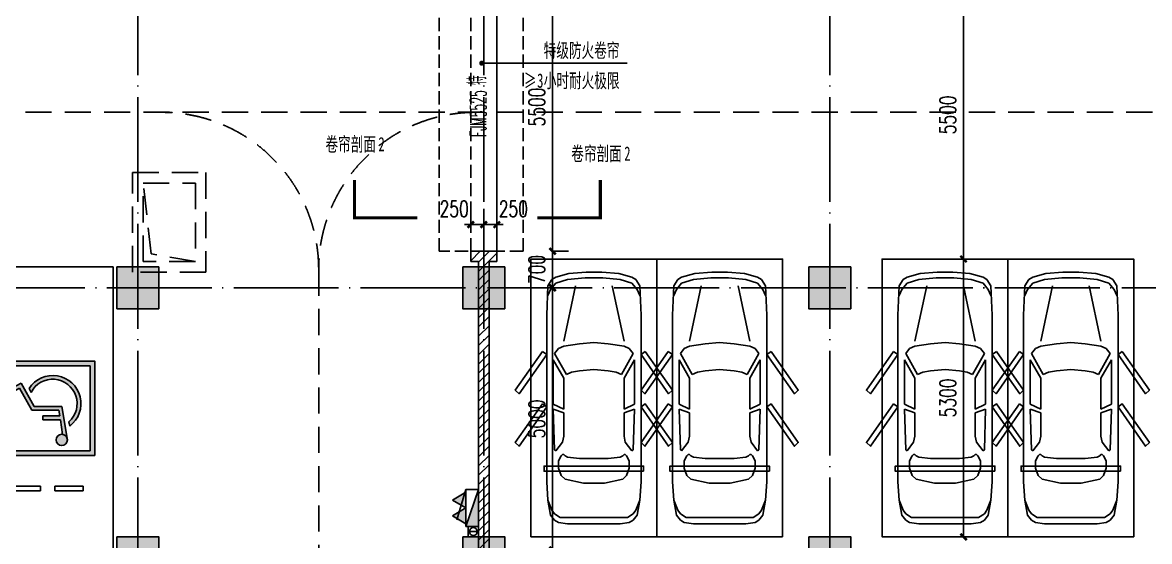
# Model space of a CAD drawing. Header units: millimetres. Extents: x 12325263 to 13848842, y -1463133 to 573208.
# Drawn here: x 12562597 to 12584097, y -1331425 to -1321524 of the extents above; entities that cross this region are included whole.
import ezdxf

# ---------------------------------------------------------------- set-up
doc = ezdxf.new("R2010")
doc.units = ezdxf.units.MM
doc.header["$LTSCALE"] = 1000
for name, pattern in [('__DASH', [0.35, 0.25, -0.1]), ('ACAD_ISO02W100', [15, 12, -3]), ('DASH', [0.35, 0.25, -0.1]), ('DASHED2', [0.375, 0.25, -0.125]), ('DOTE', [2.4200000000000004, 2, -0.2, 0.02, -0.2]), ('地下室负三层平面图$0$-3F平面$0$$AUDIT_BAD_LTYPE2', [0])]:
    doc.linetypes.add(name, pattern=pattern)
for name, color, linetype in [('#s-灭火器', 20, 'Continuous'), ('A-ANNO-DIMS', 83, 'Continuous'), ('A-ANNO-SYMB', 3, 'Continuous'), ('A-ANNO-TEXT', 7, 'Continuous'), ('A-AXIS', 16, 'DOTE'), ('A-COLS', 6, 'Continuous'), ('A-WALL-PATT', 8, 'Continuous'), ('A_WALL(防火墙)', 151, 'Continuous'), ('AXIS', 3, 'Continuous'), ('EQUIP_消火栓', 7, 'Continuous'), ('PUB_DIM', 83, 'Continuous'), ('PUB_HATCH', 8, 'Continuous'), ('PUB_TEXT', 7, 'Continuous'), ('VPIPE-消防中', 3, 'Continuous'), ('WINDOW_TEXT', 7, 'Continuous'), ('商业酒店共享车位', 53, 'Continuous'), ('投影线', 6, 'ACAD_ISO02W100'), ('水条件', 1, 'Continuous'), ('车道中心线', 6, 'Continuous'), ('防火卷帘', 141, 'Continuous')]:
    doc.layers.add(name, color=color, linetype=linetype)
doc.styles.add('_TCH_DIM_T3', font='SIMPLEX.shx', dxfattribs={"width": 0.7058823529411765, "bigfont": 'GBCBIG.shx'})
doc.styles.add('_TCH_WINDOW', font='SIMPLEX', dxfattribs={"width": 0.7, "height": 3.5, "bigfont": 'GBCBIG'})
doc.styles.add('宋体', font='', dxfattribs={"width": 0.65})
doc.styles.get('宋体').set_extended_font_data('SimSun')
doc.dimstyles.new('_TCH_ARCH&&120', dxfattribs={"dimtxt": 306, "dimasz": 120, "dimexe": 300, "dimexo": 360, "dimgap": 147, "dimtad": 1, "dimdec": 0, "dimzin": 0, "dimdsep": 46, "dimtxsty": '_TCH_DIM_T3', "dimblk": 'ARCHTICK', "dimcen": 0.09, "dimclrt": 7, "dimazin": 2, "dimtfac": 1, "dimtdec": 0, "dimtix": 1, "dimtmove": 2, "dimatfit": 3, "dimfxl": 1, "dimfxlon": 1, "dimtolj": 1, "dimtzin": 0, "dimarcsym": 0})
pattern_1 = [(45, (0, 89.755675), (-88.38838300365748, 88.3883830036575), [])]

# ---------------------------------------------------------------- blocks, each defined once
blk = doc.blocks.new('_FZH')
blk.add_lwpolyline([(-0.5, -0.5), (0.5, -0.5), (0.5, 0.5), (-0.5, 0.5)], close=True)
at = {"layer": 'PUB_HATCH'}
blk.add_solid([(-0.5, -0.5), (0.5, -0.5), (-0.5, 0.5), (0.5, 0.5)], dxfattribs=at)
blk = doc.blocks.new('asdgadfg')
at = {"layer": 'A-COLS', "xscale": 800, "yscale": 800, "zscale": 800, "rotation": 270}
for p in [(-39499.98514414765, 59300.00000022352), (-32899.98514414765, 59300.00000022352), (-26299.98514414765, 59300.00000022352), (-39499.98514414765, 54150.00000022352), (-32899.98514414765, 54150.00000022352), (-26299.98514414765, 54150.00000022352)]:
    blk.add_blockref('_FZH', p, dxfattribs=at)
blk = doc.blocks.new('asdfasdgdrg')
at = {"layer": '车道中心线', "linetype": 'DASHED2', "ltscale": 2}
for p, q in [((-42480.83951969631, -9120.475770786172), (16011.19567256048, -9120.475770786172)), ((-31635.84628492408, -12120.47577078594), (-31635.84628492035, -27570.47568336618))]:
    blk.add_line(p, q, dxfattribs=at)
for centre, start, end in [((-34635.84628492408, -12120.47577078594), 0, 90), ((-28635.84628492408, -12120.47577078594), 90, 180)]:
    blk.add_arc(centre, 3000, start, end, dxfattribs=at)
blk = doc.blocks.new('asdfsfsdf')
at = {"color": 253, "linetype": '地下室负三层平面图$0$-3F平面$0$$AUDIT_BAD_LTYPE2', "transparency": 33554559, "extrusion": (0.0004477907748714072, 3.529959095306893e-16, 0.999999899741706)}
for p, q in [((-724.9999280292541, -211.764705659356, 0.3246483119859617), (-824.9999170508236, -329.4117646231316, 0.3694273889297957)), ((-499.9999510645866, -141.1764707579277, 0.2238953878532797), (-724.9999280292541, -211.764705659356, 0.3246483119859617)), ((-168.7499837987125, -110.000000001397, 0.07556469346370548), (-499.9999510645866, -141.1764707579277, 0.2238953878532797)), ((168.7499823644757, -109.9999999995343, -0.07556469305539444), (-168.7499837987125, -110.000000001397, 0.07556469346370548)), ((168.7499823644757, -109.9999999995343, -0.07556469305539444), (499.999950107187, -141.1764707579277, -0.2238953876585836)), ((499.999950107187, -141.1764707579277, -0.2238953876585836), (724.9999261181802, -211.7647058977745, -0.3246483115967724)), ((724.9999261181802, -211.7647058977745, -0.3246483115967724), (824.9999175239354, -329.4117646231316, -0.3694273894917245)), ((-824.9999170508236, -329.4117646231316, 0.3694273889297957), (-874.99991251342, -447.0588235869072, 0.3918169277702976)), ((-349.9999665804207, -258.8235292448662, 0.1567267717199455), (-574.9999421145767, -1317.647058726754, 0.2574796953287081)), ((349.9999641925097, -258.8235292430036, -0.1567267711171998), (574.9999411571771, -1317.647058724891, -0.2574796952492556)), ((824.9999175239354, -329.4117646231316, -0.3694273894917245), (874.9999125096947, -447.0588235869072, -0.3918169281189517)), ((-674.9999320898205, -1458.823529244866, 0.3022587728158986), (-749.9999260008335, -1552.941176654305, 0.3358430815717435)), ((-574.9999425914139, -1411.764705897775, 0.2574796953093296), (-674.9999320898205, -1458.823529244866, 0.3022587728158986)), ((-274.9999726694077, -1364.705882550683, 0.1231424633135522), (-574.9999425914139, -1411.764705897775, 0.2574796953093296)), ((2.365559339523315e-07, -1341.176470519509), (-274.9999726694077, -1364.705882550683, 0.1231424633135522)), ((2.365559339523315e-07, -1341.176470519509), (274.9999717120081, -1364.705882312264, -0.1231424628849248)), ((274.9999717120081, -1364.705882312264, -0.1231424628849248), (574.9999416340142, -1411.764705897775, -0.2574796953464441)), ((574.9999416340142, -1411.764705897775, -0.2574796953464441), (674.9999316073954, -1458.823529481422, -0.3022587727170486)), ((674.9999316073954, -1458.823529481422, -0.3022587727170486), (749.9999240897596, -1552.941176414024, -0.3358430809488905)), ((-774.9999220632017, -2517.647058726754, 0.3470378507689607), (-774.9999220632017, -1670.588235379662, 0.3470378503031141)), ((-774.9999220632017, -1670.588235379662, 0.3470378503031141), (-574.9999421145767, -2023.529411557596, 0.257479695328853)), ((-749.9999260008335, -1552.941176654305, 0.3358430815717435), (-524.9999480806291, -1952.941176654305, 0.2350901571286059)), ((749.9999240897596, -1552.941176414024, -0.3358430809488905), (524.9999452158809, -1952.941176415887, -0.2350901560785282)), ((774.9999230131507, -1670.588235379662, -0.3470378509613082), (574.9999421108514, -2023.529411794152, -0.2574796950939764)), ((774.9999225363135, -2517.64705896331, -0.3470378506309664), (774.9999230131507, -1670.588235379662, -0.3470378509613082)), ((-524.9999480806291, -1952.941176654305, 0.2350901571286059), (-424.9999581072479, -1905.882352830376, 0.1903110794088359)), ((-424.9999581072479, -1905.882352830376, 0.1903110794088359), (-274.9999731462449, -1882.35294127604, 0.1231424632944275)), ((-274.9999731462449, -1882.35294127604, 0.1231424632944275), (2.365559339523315e-07, -1858.823529244866)), ((274.9999717120081, -1882.352941035759, -0.1231424628847421), (2.365559339523315e-07, -1858.823529244866)), ((424.999956196174, -1905.882352830376, -0.1903110785527894), (274.9999717120081, -1882.352941035759, -0.1231424628847421)), ((524.9999452158809, -1952.941176415887, -0.2350901560785282), (424.999956196174, -1905.882352830376, -0.1903110785527894)), ((-574.9999421145767, -2023.529411557596, 0.257479695328853), (-574.9999421145767, -2611.764705659356, 0.2574796952125222)), ((574.9999421108514, -2023.529411794152, -0.2574796950939764), (574.9999411571771, -2611.764705897775, -0.2574796951324972)), ((-574.9999421145767, -2611.764705659356, 0.2574796952125222), (-774.9999220632017, -2517.647058726754, 0.3470378507689607)), ((574.9999411571771, -2611.764705897775, -0.2574796951324972), (774.9999225363135, -2517.64705896331, -0.3470378506309664)), ((-774.9999215863645, -2611.764705899637, 0.3470378500898093), (-574.9999416377395, -2682.35294127604, 0.2574796952319682)), ((-749.9999255239964, -3388.235294345301, 0.3358430813588681), (-774.9999215863645, -2611.764705899637, 0.3470378500898093)), ((-574.9999416377395, -2682.35294127604, 0.2574796952319682), (-574.9999421145767, -3129.41176486155, 0.257479695562074)), ((774.9999225363135, -2611.764705659356, -0.3470378507473485), (574.9999416340142, -2682.35294127604, -0.2574796952294666)), ((574.9999416340142, -2682.35294127604, -0.2574796952294666), (574.9999416340142, -3129.411764621269, -0.2574796948800628)), ((749.9999245665967, -3388.235294343438, -0.3358430809290396), (774.9999225363135, -2611.764705659356, -0.3470378507473485)), ((-574.9999421145767, -3129.41176486155, 0.257479695562074), (-599.9999405629933, -3247.058823586907, 0.2686744650115782)), ((574.9999416340142, -3129.411764621269, -0.2574796948800628), (599.9999391268939, -3247.058823586907, -0.2686744647175814)), ((-724.9999270755798, -3411.764705897775, 0.324648311792771), (-749.9999255239964, -3388.235294345301, 0.3358430813588681)), ((-599.9999405629933, -3247.058823586907, 0.2686744650115782), (-724.9999270755798, -3411.764705897775, 0.324648311792771)), ((599.9999391268939, -3247.058823586907, -0.2686744647175814), (724.9999275486916, -3411.764705897775, -0.3246483115377303)), ((724.9999275486916, -3411.764705897775, -0.3246483115377303), (749.9999245665967, -3388.235294343438, -0.3358430809290396)), ((-624.9999380558729, -3505.882353068795, 0.2798692348493339), (-674.9999320898205, -3599.999999762978, 0.3022587729329561)), ((-674.9999320898205, -3599.999999762978, 0.3022587729329561), (-674.9999320898205, -3741.17647075979, 0.3022587729329017)), ((-599.9999405629933, -3482.352941274177, 0.2686744655939557), (-624.9999380558729, -3505.882353068795, 0.2798692348493339)), ((-574.9999421145767, -3482.35294127604, 0.2574796953293679), (-599.9999405629933, -3482.352941274177, 0.2686744655939557)), ((-549.9999470058829, -3505.882352830376, 0.2462849269087827), (-574.9999421145767, -3482.35294127604, 0.2574796953293679)), ((-499.9999496340752, -3529.41176486155, 0.2238953872139153), (-549.9999470058829, -3505.882352830376, 0.2462849269087827)), ((-274.9999731462449, -3552.941176415887, 0.1231424632950173), (-499.9999496340752, -3529.41176486155, 0.2238953872139153)), ((7.133930921554565e-07, -3552.941176654305), (-274.9999731462449, -3552.941176415887, 0.1231424632950173)), ((7.133930921554565e-07, -3552.941176654305), (274.9999726656824, -3552.941176415887, -0.1231424630783778)), ((274.9999726656824, -3552.941176415887, -0.1231424630783778), (499.999950107187, -3529.41176486155, -0.2238953881230394)), ((499.999950107187, -3529.41176486155, -0.2238953881230394), (549.9999441411346, -3505.882352830376, -0.2462849258573907)), ((549.9999441411346, -3505.882352830376, -0.2462849258573907), (574.9999416340142, -3482.35294127604, -0.2574796952294021)), ((574.9999416340142, -3482.35294127604, -0.2574796952294021), (599.9999391268939, -3482.352941274177, -0.2686744647174983)), ((599.9999391268939, -3482.352941274177, -0.2686744647174983), (624.9999351911247, -3505.882352830376, -0.2798692334487053)), ((624.9999351911247, -3505.882352830376, -0.2798692334487053), (674.9999311305583, -3600.000000001397, -0.3022587726192891)), ((674.9999311305583, -3600.000000001397, -0.3022587726192891), (674.9999316073954, -3741.176470281091, -0.3022587730655932)), ((-674.9999320898205, -3741.17647075979, 0.3022587729329017), (-624.9999380558729, -3882.352941037621, 0.2798692345000124)), ((674.9999316073954, -3741.176470281091, -0.3022587730655932), (624.9999351911247, -3882.352941037621, -0.2798692334484588)), ((-624.9999380558729, -3882.352941037621, 0.2798692345000124), (-549.9999460522085, -3952.941176414024, 0.2462849269474509)), ((-549.9999460522085, -3952.941176414024, 0.2462849269474509), (-199.9999792352319, -4023.529411794152, 0.08955815500490981)), ((-199.9999792352319, -4023.529411794152, 0.08955815500490981), (2.365559339523315e-07, -4023.529411553871)), ((199.9999801851809, -4023.529411553871, -0.08955815519579101), (2.365559339523315e-07, -4023.529411553871)), ((549.9999450948089, -3952.941176654305, -0.2462849259351472), (199.9999801851809, -4023.529411553871, -0.08955815519579101)), ((624.9999351911247, -3882.352941037621, -0.2798692334484588), (549.9999450948089, -3952.941176654305, -0.2462849259351472)), ((-874.9999120365828, -4352.941176656168, 0.3918169277909837), (-799.9999205116183, -4541.176470521372, 0.3582326202192607)), ((874.9999125096947, -4352.941176414024, -0.3918169282337609), (799.9999190755188, -4541.176470757928, -0.3582326193421601)), ((-799.9999205116183, -4541.176470521372, 0.3582326202192607), (-749.9999260008335, -4611.764706136193, 0.3358430813398884)), ((-749.9999260008335, -4611.764706136193, 0.3358430813398884), (-641.2499364260584, -4680.000000241678, 0.2871458345919543)), ((641.249935945496, -4680.000000001397, -0.2871458343748414), (-641.2499364260584, -4680.000000241678, 0.2871458345919543)), ((749.9999240897596, -4611.764706136193, -0.3358430808314997), (641.249935945496, -4680.000000001397, -0.2871458343748414)), ((799.9999190755188, -4541.176470757928, -0.3582326193421601), (749.9999240897596, -4611.764706136193, -0.3358430808314997))]:
    blk.add_line(p, q, dxfattribs=at)
for points in [[(-474.9999997620226, -23.52941179275513), (-149.9999997613286, -7.049211745248385e-29), (149.9999997613286, 7.049211745248385e-29), (474.9999992851854, -23.52941203117371), (724.9999997609804, -94.11764716915788), (799.9999992858793, -141.1764707565308), (875.0000002394273, -258.8235292453319), (899.9999983314156, -823.5294117927554), (899.99999928509, -4000.000000238419), (875.0000002394273, -4352.941176414491), (824.9999992870789, -4635.294117448852), (750.0000002408798, -4729.411765098573), (674.9999992854691, -4776.470588445664), (500.0000002381968, -4800.000000000001), (-500.000000715034, -4800.000000000001), (-674.9999997604438, -4776.470588210971), (-750.0000007158543, -4729.411765098573), (-825.0000007175906, -4635.294117927552), (-874.9999997607275, -4352.941176654772), (-900.0000007137389, -4000.000000238419), (-900.0000007156016, -823.5294117927554), (-874.999999285753, -258.8235297203065), (-800.0000007145284, -141.1764707602561), (-724.9999997591177, -94.11764669418336)], [(-981.91520381036, -1513.230591773987), (-1500.00000071459, -2253.132360218093), (-1425.335413217106, -2320.844957351685), (-900.0000007156016, -1570.588235139847)]]:
    blk.add_lwpolyline(points, close=True, dxfattribs=at)
for points, elevation in [([(981.915204765897, -1513.230591773987), (1499.999998807242, -2253.132359979675), (1425.335412263431, -2320.844957351685), (899.9999988082526, -1570.588235378266)], 1.176665431756874e-10), ([(-900.0000007156016, -2570.588235378266), (-981.9152042871972, -2513.230591535569), (-1500.00000071459, -3253.132359743119), (-1425.335413217105, -3320.844957351685)], -1.149049744242348e-10), ([(981.915204765897, -2513.230591773987), (1499.99999785543, -3253.132359743119), (1425.335412265294, -3320.844957351685), (899.9999992850899, -2570.588235378266)], 1.171056029924955e-10)]:
    blk.add_lwpolyline(points, close=True, dxfattribs=dict(at, elevation=elevation))
blk = doc.blocks.new('A$C06465456')
for points in [[(0, 5300.000174847431), (2400, 5300.000174847431), (2400, 0.0001748474314808846), (0, 0.0001748474314808846)], [(250, 4050.000174847431), (250, 3950.000174847431), (2150, 3950.000174847431), (2150, 4050.000174847431)]]:
    blk.add_lwpolyline(points, close=True)
at = {"xscale": -1, "rotation": 180}
blk.add_blockref('asdfsfsdf', (1200.000000244007, 250.000174849527), dxfattribs=at)
blk = doc.blocks.new('A$C7FE34CB8')
at = {"extrusion": (-4.726215064181508e-20, 1.233115995601054e-09, 1)}
h = blk.add_hatch(color=256, dxfattribs=at)
h.paths.add_polyline_path([(1550.00375790894, 3599.999509651214), (3350.003757670522, 3599.999469596893), (3350.003717377782, 1799.999469596893), (1550.0037176162, 1799.999510128051)])
h.paths.add_polyline_path([(1640.003755882382, 3509.999507743865), (1640.003719642758, 1889.999507743865), (3260.003719463944, 1889.999471504241), (3260.003755703568, 3509.999471504241)], flags=16)
edge = h.paths.add_edge_path(flags=0)
edge.add_line((2826.240558221936, 3302.253380138427), (2820.417538300157, 3267.269604522735))
edge.add_ellipse((2718.240558221936, 3302.253382522613), major_axis=(102.5219011450554, 33.95967878589286), ratio=0.999999999977671, start_angle=161.6728995538629, end_angle=322.7725099513697, ccw=False)
edge.add_ellipse((2718.240558221936, 3302.253382522613), major_axis=(76.36753236051386, 76.36753236051385), ratio=0.9999999999929499, start_angle=-45.00000128086242, end_angle=134.9999987191376, ccw=False)
edge = h.paths.add_edge_path(flags=0)
edge.add_line((2870.784418538213, 3036.829828578979), (2856.338039889932, 2954.900354702026))
edge.add_ellipse((2546.715377405286, 2607.943988639861), major_axis=(393.1815271696696, 248.3006233748568), ratio=0.999999999994809, start_angle=175.154776496025, end_angle=375.9813011231978, ccw=False)
edge.add_line((2133.966333344579, 2393.740488369018), (2095.103578224778, 2317.468041259795))
edge.add_ellipse((2546.780154123902, 2608.315027076751), major_axis=(153.4497585367178, 514.8367410825235), ratio=0.9999999999896629, start_angle=139.3755608686459, end_angle=339.5036748822673)
h = blk.add_hatch(color=256, dxfattribs=at)
edge = h.paths.add_edge_path()
edge.add_line((2144.882081702352, 2735.999496299773), (2659.588564947248, 2735.999484855682))
edge.add_line((2659.588564947248, 2735.999484855682), (2678.631881251931, 2843.999484378844))
edge.add_line((2678.631881251931, 2843.999484378844), (2360.003740802407, 2843.999491531402))
edge.add_line((2360.003740862012, 2843.999491531402), (2360.003742471337, 2915.999491531402))
edge.add_line((2360.003742530942, 2915.999491531402), (2691.327425554395, 2915.999483902007))
edge.add_line((2691.327425554395, 2915.999484378844), (2733.805876508355, 3195.380931217223))
edge.add_ellipse((2718.240558221936, 3302.253382522613), major_axis=(76.3675323622801, -76.36753236228014), ratio=0.9999999999775171, start_angle=323.2865157200883, end_angle=386.0996091181659)
edge.add_line((2820.417538300157, 3267.269604045898), (2720.003736808896, 2663.99948342517))
edge.add_line((2720.003736749291, 2663.99948342517), (2189.003736808896, 2663.999495346099))
edge.add_line((2189.003736868501, 2663.999495346099), (1943.848857060075, 2218.855977851897))
edge.add_line((1943.848857060075, 2218.855977851897), (1776.270740881562, 2304.241297561675))
edge.add_line((1776.270740881562, 2304.241297561675), (1808.958058312535, 2368.393766719848))
edge.add_line((1808.958058312535, 2368.393766719848), (1912.383705511689, 2315.695764381438))
edge.add_line((1912.383705452085, 2315.695764381438), (2144.882081702352, 2735.999496299773))
for p, q in [((0.003851786255836487, 5399.999547321349), (0.003717675805091858, -0.0004531554877758026)), ((3700.003851786256, 5399.999465305358), (0.003851786255836487, 5399.999547321349)), ((1200.003851786256, 5399.999521095306), (1200.003717675805, -0.0004793815314769745)), ((3700.003851786256, 5399.999465305358), (3700.003717675805, -0.0005351714789867401)), ((110.9035993367434, 5309.999455768615), (336.4661816507578, 5309.999461013824)), ((110.9035993367434, 5309.999455768615), (110.9036055952311, 5028.046227771789)), ((782.2348904758692, 5309.999468643218), (110.9036153107882, 4595.835341770202)), ((336.4661816507578, 5309.999461013824), (110.9036055952311, 5028.046227771789)), ((1110.003599777818, 5287.499476272613), (110.9036249667406, 4163.624455768615)), ((782.2348904758692, 5309.999468643218), (1110.003599241376, 5309.999476272613)), ((1110.003599241376, 5309.999476272613), (1110.003599777818, 5287.499476272613)), ((1110.003609374166, 4855.288590271026), (110.9036345630884, 3731.413569767028)), ((1110.003609374166, 4855.288590271026), (1110.003619030118, 4423.077704269439)), ((110.9036153107882, 4595.835341770202), (110.9036249667406, 4163.624455768615)), ((1110.003619030118, 4423.077704269439), (110.9036442190409, 3299.202683765441)), ((1775.003784433007, 4274.999514896423), (2315.003784373403, 4274.999514896423)), ((1775.003784492612, 4184.999514896423), (1775.003784433007, 4274.999514896423)), ((1775.003784492612, 4184.999514896423), (2315.003784433007, 4184.999514896423)), ((2315.003784433007, 4184.999514896423), (2315.003784373403, 4274.999514896423)), ((2585.003784433007, 4184.999514896423), (2585.003784373403, 4274.999514896423)), ((2585.003784373403, 4274.999514896423), (3125.003784313798, 4274.999514896423)), ((2585.003784433007, 4184.999514896423), (3125.003784373403, 4184.999514896423)), ((3125.003784373403, 4184.999514896423), (3125.003784313798, 4274.999514896423)), ((1110.00362868607, 3990.866818267852), (110.9036538749933, 2866.991797763854)), ((1110.00362868607, 3990.866818267852), (1110.003638401628, 3558.655932266265)), ((110.9036345630884, 3731.413569767028), (110.9036442190409, 3299.202683765441)), ((1110.003638401628, 3558.655932266265), (110.9036635905504, 2434.780911762267)), ((2720.003736749291, 2663.99948342517), (2826.968435660005, 3306.626352149993)), ((1110.00364805758, 3126.445046264678), (110.9036732465029, 2002.57002576068)), ((1110.00364805758, 3126.445046264678), (1110.003657653928, 2694.234160263091)), ((2691.327425554395, 2915.999484378844), (2733.80587644875, 3195.380931217223)), ((2856.338039889932, 2954.900354702026), (2870.784418538213, 3036.829828578979)), ((110.9036538749933, 2866.991797763854), (110.9036635905504, 2434.780911762267)), ((2360.003742530942, 2915.999491531402), (2691.327425554395, 2915.999484378844)), ((2360.003742530942, 2915.999491531402), (2360.003740862012, 2843.999491531402)), ((2360.003740862012, 2843.999491531402), (2678.631881251931, 2843.999484378844)), ((2659.588564947248, 2735.999484855682), (2678.631881251931, 2843.999484378844)), ((1110.003657653928, 2694.234160263091), (110.9036829024553, 1570.359139759094)), ((2144.882081702352, 2735.999496299773), (1912.383705452085, 2315.695764381438)), ((2189.003736808896, 2663.999495346099), (1943.848857060075, 2218.855977851897)), ((2144.882081702352, 2735.999496299773), (2659.588564947248, 2735.999484855682)), ((2189.003736808896, 2663.999495346099), (2720.003736808896, 2663.99948342517)), ((1808.958058312535, 2368.393766719848), (1776.270740881562, 2304.241297561675)), ((1912.383705452085, 2315.695764381438), (1808.958058312535, 2368.393766719848)), ((2133.966333344579, 2393.740488369018), (2095.103578224778, 2317.468041259795)), ((1110.00366730988, 2262.023274261504), (110.9036925584078, 1138.148253757507)), ((1110.00366730988, 2262.023274261504), (1110.003677025437, 1829.812388259917)), ((1943.848857060075, 2218.855977851897), (1776.270740881562, 2304.241297561675)), ((110.9036732465029, 2002.57002576068), (110.9036828428507, 1570.359139759094)), ((1110.003677025437, 1829.812388259917), (110.9037022143602, 705.9373677559197)), ((1110.00368668139, 1397.601502258331), (110.9037119299173, 273.7264817543328)), ((1110.00368668139, 1397.601502258331), (1110.003696337342, 965.3906162567437)), ((110.9036925584078, 1138.148253757507), (110.9037022143602, 705.9373677559197)), ((1110.003696337342, 965.3906162567437), (309.6908041387796, 89.99946101382375)), ((1110.00370593369, 533.1797302551568), (655.459512963891, 89.99946864321828)), ((1110.00370593369, 533.1797302551568), (1110.003715887666, 89.99947674944997)), ((110.9037119299173, 273.7264817543328), (110.9037159830332, 89.99945624545217)), ((110.9037159830332, 89.99945624545217), (309.6908041387796, 89.99946101382375)), ((655.4595129042864, 89.99946864321828), (1110.003715887666, 89.99947674944997)), ((1110.003715649247, 100.9688442535698), (1101.228221729398, 89.99947627261281)), ((3700.003717675805, -0.0005351714789867401), (0.003717675805091858, -0.0004531554877758026))]:
    blk.add_line(p, q)
for points in [[(3350.003757670522, 3599.999469596893), (1550.00375790894, 3599.999509651214), (1550.0037176162, 1799.999510128051), (3350.003717377782, 1799.999469596893)], [(3260.003755703568, 3509.999471504241), (1640.003755882382, 3509.999507743865), (1640.003719642758, 1889.999507743865), (3260.003719463944, 1889.999471504241)]]:
    blk.add_lwpolyline(points, close=True)
blk.add_circle((2718.240558221936, 3302.253382522613), 107.9999999888241)
for centre, radius, start, end in [((2546.780154123902, 2608.315027076751), 537.2184828932517, 212.7786005903329, 52.90671910399848), ((2546.715377405286, 2607.943988639861), 465.0214112035156, 207.4278561677358, 48.25436300984365)]:
    blk.add_arc(centre, radius, start, end)
blk = doc.blocks.new('管位')
at = {"layer": '水条件'}
blk.add_line((12573125.95161151, 675360.3646074757), (12573125.95161151, 675160.3646074757), dxfattribs=at)
blk.add_lwpolyline([(12573025.95161151, 675360.3646074757), (12573225.95161151, 675360.3646074757), (12573225.95161151, 675160.3646074757), (12573025.95161151, 675160.3646074757)], close=True, dxfattribs=at)
blk = doc.blocks.new('灭火器')
at = {"layer": '#s-灭火器', "ltscale": 1000}
for points in [[(292444.1076592965, 59706.6250948105), (292144.1076592965, 59706.6250948105), (292294.1076592965, 59446.81747367606)], [(292744.1076592965, 59706.6250948105), (292444.1076592965, 59706.6250948105), (292594.1076592965, 59446.81747367606)]]:
    blk.add_hatch(color=256, dxfattribs=at).paths.add_polyline_path(points)
for points in [[(292294.1076592965, 59446.81747367606), (292444.1076592965, 59706.6250948105), (292144.1076592965, 59706.6250948105)], [(292594.1076592965, 59446.81747367606), (292744.1076592965, 59706.6250948105), (292444.1076592965, 59706.6250948105)]]:
    blk.add_lwpolyline(points, close=True, dxfattribs=at)
blk = doc.blocks.new('$TWTSYS$00000508')
for p, q in [((-0.5, 0.5), (0.3236161731911125, 1.224064056863426)), ((-0.5, 0.5), (-0.5, -0.5)), ((-0.5, -0.5), (0.5, 0.5)), ((0.5, 0.5), (-0.5, 0.5)), ((0.5, -0.5), (0.5, 0.5)), ((-0.5, -0.5), (0.5, -0.5))]:
    blk.add_line(p, q)
blk.add_solid([(0.5, -0.5), (0.5, 0.5), (-0.5, -0.5)])
blk = doc.blocks.new('消火栓')
at = {"layer": '#s-灭火器', "rotation": 180.0000000000001}
blk.add_blockref('灭火器', (12864422.05702452, 734931.81413663), dxfattribs=at)
at = {"layer": 'EQUIP_消火栓', "xscale": 700, "yscale": 240, "zscale": 700}
blk.add_blockref('$TWTSYS$00000508', (12571977.94936522, 675105.1890418193), dxfattribs=at)
blk = doc.blocks.new('asdfsadfasdfsa')
at = {"layer": 'VPIPE-消防中'}
blk.add_circle((12999.89701426029, 24200.00349170086), 75, dxfattribs=at)
at = {"xscale": -1, "rotation": 90}
blk.add_blockref('消火栓', (688085.0860553179, 12596627.95285699), dxfattribs=at)
at = {"layer": '水条件', "rotation": 90}
blk.add_blockref('管位', (688260.2616208978, -12548925.94811974), dxfattribs=at)
blk = doc.blocks.new('agadgsgh')
at = {"layer": '投影线', "linetype": 'DASHED2', "ltscale": 2}
for points in [[(-9600.266892494634, -22099.92868672707), (-8200.266892494634, -22099.92868672707), (-8200.266892494634, -23999.92868648865), (-9600.266892494634, -23999.92868648865)], [(-9400.266892494634, -22299.92868672707), (-8400.266892494634, -22299.92868672707), (-8400.266892494634, -23799.92868648865), (-9400.266892494634, -23799.92868648865)]]:
    blk.add_lwpolyline(points, close=True, dxfattribs=at)
blk.add_lwpolyline([(-8400.266892494634, -23799.92868648865), (-9247.471496596932, -23648.57331942418), (-9400.266891235486, -22299.92868654267)], dxfattribs=at)
blk = doc.blocks.new('qlzw')
at = {"layer": 'A-AXIS'}
for p, q in [((12431366.81071017, 979489.7590900625), (12431366.81071017, 1082089.759090747)), ((12437966.81071039, 979489.7590900625), (12437966.81071039, 1082089.759090747)), ((12444566.81071039, 979489.7590900625), (12444566.81071039, 1082089.759090747)), ((12411416.81071017, 1055289.759090748), (12486866.81071017, 1055289.759090747))]:
    blk.add_line(p, q, dxfattribs=at)
blk = doc.blocks.new('_ArchTick')
at = {"color": 0, "linetype": 'ByBlock', "const_width": 0.4}
blk.add_lwpolyline([(-0.5, -0.5), (0.5, 0.5)], dxfattribs=at)
blk = doc.blocks.new('*D3264')
at = {"layer": 'A-ANNO-DIMS', "color": 0, "lineweight": -2, "transparency": 16777216}
for p, q in [((12571146.82108109, -1325381.000008569), (12571146.82108109, -1325080.000008569)), ((12571396.82107793, -1325381.000008569), (12571396.82107793, -1325080.000008569)), ((12571146.82108109, -1325380.000008569), (12571026.82108109, -1325380.000008569)), ((12571146.82108109, -1325380.000008569), (12571396.82107793, -1325380.000008569)), ((12571396.82107793, -1325380.000008569), (12571516.82107793, -1325380.000008569))]:
    blk.add_line(p, q, dxfattribs=at)
at = {"layer": 'Defpoints', "color": 0, "transparency": 16777216}
for p in [(12571396.82107793, -1325380.000008569), (12571146.82108109, -1326036.785753296), (12571396.82107793, -1326036.785749282)]:
    blk.add_point(p, dxfattribs=at)
at = {"layer": 'A-ANNO-DIMS', "color": 0, "lineweight": -2, "transparency": 16777216, "xscale": 120, "yscale": 120, "zscale": 120}
blk.add_blockref('_ArchTick', (12571146.82108109, -1325380.000008569), dxfattribs=at)
at = {"layer": 'A-ANNO-DIMS', "color": 0, "lineweight": -2, "transparency": 16777216, "xscale": 120, "yscale": 120, "zscale": 120, "rotation": 180}
blk.add_blockref('_ArchTick', (12571396.82107793, -1325380.000008569), dxfattribs=at)
at = {"layer": 'A-ANNO-DIMS', "color": 7, "transparency": 16777216, "insert": (12570832.42106573, -1325080.000015625), "char_height": 306, "attachment_point": 5, "style": '_TCH_DIM_T3'}
blk.add_mtext('\\A1;250', dxfattribs=at)
blk = doc.blocks.new('*D3265')
at = {"layer": 'A-ANNO-DIMS', "color": 0, "lineweight": -2, "transparency": 16777216}
for p, q in [((12571396.82107793, -1325381.000004554), (12571396.82107793, -1325080.000004554)), ((12571646.82107793, -1325381.000004554), (12571646.82107793, -1325080.000004554)), ((12571396.82107793, -1325380.000004554), (12571276.82107793, -1325380.000004554)), ((12571396.82107793, -1325380.000004554), (12571646.82107793, -1325380.000004554)), ((12571646.82107793, -1325380.000004554), (12571766.82107793, -1325380.000004554))]:
    blk.add_line(p, q, dxfattribs=at)
at = {"layer": 'Defpoints', "color": 0, "transparency": 16777216}
for p in [(12571646.82107793, -1325380.000004554), (12571396.82107793, -1326036.785749282), (12571646.82107793, -1326036.785745267)]:
    blk.add_point(p, dxfattribs=at)
at = {"layer": 'A-ANNO-DIMS', "color": 0, "lineweight": -2, "transparency": 16777216, "xscale": 120, "yscale": 120, "zscale": 120}
blk.add_blockref('_ArchTick', (12571396.82107793, -1325380.000004554), dxfattribs=at)
at = {"layer": 'A-ANNO-DIMS', "color": 0, "lineweight": -2, "transparency": 16777216, "xscale": 120, "yscale": 120, "zscale": 120, "rotation": 180}
blk.add_blockref('_ArchTick', (12571646.82107793, -1325380.000004554), dxfattribs=at)
at = {"layer": 'A-ANNO-DIMS', "color": 7, "transparency": 16777216, "insert": (12571961.22106256, -1325079.999997498), "char_height": 306, "attachment_point": 5, "style": '_TCH_DIM_T3'}
blk.add_mtext('\\A1;250', dxfattribs=at)
blk = doc.blocks.new('*D3461')
at = {"layer": 'Defpoints', "color": 0, "transparency": 16777216}
for p in [(12571796.82107793, -1320386.785749282), (12572710, -1320386.785749282), (12571796.82107793, -1325886.785749282)]:
    blk.add_point(p, dxfattribs=at)
at = {"layer": 'PUB_DIM', "color": 0, "lineweight": -2, "transparency": 16777216}
for p, q in [((12572709, -1320386.785749282), (12573010, -1320386.785749282)), ((12572710, -1325886.785749282), (12572710, -1320386.785749282)), ((12572709, -1325886.785749282), (12573010, -1325886.785749282))]:
    blk.add_line(p, q, dxfattribs=at)
at = {"layer": 'PUB_DIM', "color": 0, "lineweight": -2, "transparency": 16777216, "xscale": 120, "yscale": 120, "zscale": 120}
for p, rotation in [((12572710, -1320386.785749282), 90), ((12572710, -1325886.785749282), 270)]:
    blk.add_blockref('_ArchTick', p, dxfattribs=dict(at, rotation=rotation))
at = {"layer": 'PUB_DIM', "color": 7, "transparency": 16777216, "insert": (12572410, -1323136.78574928), "char_height": 306, "attachment_point": 5, "rotation": 90, "style": '_TCH_DIM_T3'}
blk.add_mtext('\\A1;5500', dxfattribs=at)
blk = doc.blocks.new('*D3462')
at = {"layer": 'Defpoints', "color": 0, "transparency": 16777216}
for p in [(12571796.82107793, -1325886.785749282), (12572710, -1325886.785749282), (12571796.82107793, -1326586.785749745)]:
    blk.add_point(p, dxfattribs=at)
at = {"layer": 'PUB_DIM', "color": 0, "lineweight": -2, "transparency": 16777216}
for p, q in [((12572709, -1325886.785749282), (12573010, -1325886.785749282)), ((12572710, -1325886.785749282), (12572710, -1325766.785749282)), ((12572710, -1326586.785749745), (12572710, -1325886.785749282)), ((12572709, -1326586.785749745), (12573010, -1326586.785749745)), ((12572710, -1326586.785749745), (12572710, -1326706.785749745))]:
    blk.add_line(p, q, dxfattribs=at)
at = {"layer": 'PUB_DIM', "color": 0, "lineweight": -2, "transparency": 16777216, "xscale": 120, "yscale": 120, "zscale": 120}
for p, rotation in [((12572710, -1325886.785749282), 270), ((12572710, -1326586.785749745), 90)]:
    blk.add_blockref('_ArchTick', p, dxfattribs=dict(at, rotation=rotation))
at = {"layer": 'PUB_DIM', "color": 7, "transparency": 16777216, "insert": (12572410, -1326236.785749511), "char_height": 306, "attachment_point": 5, "rotation": 90, "style": '_TCH_DIM_T3'}
blk.add_mtext('\\A1;700', dxfattribs=at)
blk = doc.blocks.new('*D3463')
at = {"layer": 'Defpoints', "color": 0, "transparency": 16777216}
for p in [(12571796.82107793, -1326586.785749745), (12572710, -1326586.785749745), (12571796.82107793, -1331586.785749578)]:
    blk.add_point(p, dxfattribs=at)
at = {"layer": 'PUB_DIM', "color": 0, "lineweight": -2, "transparency": 16777216}
for p, q in [((12572709, -1326586.785749745), (12573010, -1326586.785749745)), ((12572710, -1331586.785749578), (12572710, -1326586.785749745)), ((12572709, -1331586.785749578), (12573010, -1331586.785749578))]:
    blk.add_line(p, q, dxfattribs=at)
at = {"layer": 'PUB_DIM', "color": 0, "lineweight": -2, "transparency": 16777216, "xscale": 120, "yscale": 120, "zscale": 120}
for p, rotation in [((12572710, -1326586.785749745), 90), ((12572710, -1331586.785749578), 270)]:
    blk.add_blockref('_ArchTick', p, dxfattribs=dict(at, rotation=rotation))
at = {"layer": 'PUB_DIM', "color": 7, "transparency": 16777216, "insert": (12572410, -1329086.785749659), "char_height": 306, "attachment_point": 5, "rotation": 90, "style": '_TCH_DIM_T3'}
blk.add_mtext('\\A1;5000', dxfattribs=at)
blk = doc.blocks.new('*D3671')
at = {"layer": 'A-ANNO-DIMS', "color": 0, "lineweight": -2, "transparency": 16777216}
for p, q in [((12580549, -1320536.785749962), (12580850, -1320536.785749962)), ((12580550, -1326036.78574996), (12580550, -1320536.785749962)), ((12580549, -1326036.78574996), (12580850, -1326036.78574996))]:
    blk.add_line(p, q, dxfattribs=at)
at = {"layer": 'Defpoints', "color": 0, "transparency": 16777216}
for p in [(12579092.59330876, -1320536.785749962), (12580550, -1320536.785749962), (12579092.59330876, -1326036.78574996)]:
    blk.add_point(p, dxfattribs=at)
at = {"layer": 'A-ANNO-DIMS', "color": 0, "lineweight": -2, "transparency": 16777216, "xscale": 120, "yscale": 120, "zscale": 120}
for p, rotation in [((12580550, -1320536.785749962), 90), ((12580550, -1326036.78574996), 270)]:
    blk.add_blockref('_ArchTick', p, dxfattribs=dict(at, rotation=rotation))
at = {"layer": 'A-ANNO-DIMS', "color": 7, "transparency": 16777216, "insert": (12580250, -1323286.785749959), "char_height": 306, "attachment_point": 5, "rotation": 90, "style": '_TCH_DIM_T3'}
blk.add_mtext('\\A1;5500', dxfattribs=at)
blk = doc.blocks.new('*D3672')
at = {"layer": 'A-ANNO-DIMS', "color": 0, "lineweight": -2, "transparency": 16777216}
for p, q in [((12580549, -1326036.78574996), (12580850, -1326036.78574996)), ((12580550, -1331336.785924808), (12580550, -1326036.78574996)), ((12580549, -1331336.785924808), (12580850, -1331336.785924808))]:
    blk.add_line(p, q, dxfattribs=at)
at = {"layer": 'Defpoints', "color": 0, "transparency": 16777216}
for p in [(12579092.59330876, -1326036.78574996), (12580550, -1326036.78574996), (12579092.59330876, -1331336.785924808)]:
    blk.add_point(p, dxfattribs=at)
at = {"layer": 'A-ANNO-DIMS', "color": 0, "lineweight": -2, "transparency": 16777216, "xscale": 120, "yscale": 120, "zscale": 120}
for p, rotation in [((12580550, -1326036.78574996), 90), ((12580550, -1331336.785924808), 270)]:
    blk.add_blockref('_ArchTick', p, dxfattribs=dict(at, rotation=rotation))
at = {"layer": 'A-ANNO-DIMS', "color": 7, "transparency": 16777216, "insert": (12580250, -1328686.785837382), "char_height": 306, "attachment_point": 5, "rotation": 90, "style": '_TCH_DIM_T3'}
blk.add_mtext('\\A1;5300', dxfattribs=at)
blk = doc.blocks.new('$DorLib2D$00000037')
at = {"linetype": 'DASH'}
blk.add_line((0.5, 3.108624468950438e-15), (-0.5, 3.108624468950438e-15), dxfattribs=at)

msp = doc.modelspace()

# ---------------------------------------------------------------- hatches: boundary and pattern name
at = {"layer": 'A-WALL-PATT'}
h = msp.add_hatch(dxfattribs=at)
h.set_pattern_fill('ANSI37', color=252, scale=400)
h.set_pattern_definition([(45, (0, 0), (-449.0128060534576, 449.0128060534577), []), (135, (0, 0), (-449.0128060534577, -449.0128060534576), [])])
h.paths.add_polyline_path([(12504241.55586849, -1283957.969702356), (12637591.55586849, -1283957.969702356), (12637591.55586849, -1405607.969702357), (12504241.55586849, -1405607.969702357)])
h.paths.add_polyline_path([(12536667.44397216, -1284257.519106785), (12508912.19756728, -1303721.738868847), (12510476.64282127, -1305952.577048315), (12510476.64282127, -1360683.544963154), (12523697.00987751, -1360697.49956174), (12523657.22736275, -1398386.82786861), (12613949.47046454, -1398386.680534865), (12628138.60885084, -1317575.91585782), (12611264.04117262, -1314612.999011876), (12574996.82054267, -1314612.957628954), (12574997.80363845, -1307236.807132755), (12568296.80851373, -1307236.814778964), (12568296.81176471, -1310085.914022335), (12554779.15267792, -1310084.112384246)], flags=16)
h = msp.add_hatch(dxfattribs=at)
h.set_pattern_fill('普通砖', color=256, scale=50, style=0)
h.set_pattern_definition(pattern_1)
h.paths.add_polyline_path([(12571146.82107793, -1326086.785745267), (12571296.81071022, -1326086.785739971), (12571396.81071018, -1326020.119077918), (12571396.81071026, -1325886.785745267), (12571146.82107793, -1325886.785745267)])
h = msp.add_hatch(dxfattribs=at)
h.set_pattern_fill('普通砖', color=256, scale=50, style=0)
h.set_pattern_definition(pattern_1)
h.paths.add_polyline_path([(12571396.81071018, -1326020.119077918), (12571496.81071007, -1326086.785748517), (12571646.82107793, -1326086.785745267), (12571646.82107793, -1325886.785745267), (12571396.81071026, -1325886.785745267)])
h = msp.add_hatch(dxfattribs=at)
h.set_pattern_fill('普通砖', color=256, scale=50, style=0)
h.set_pattern_definition(pattern_1)
h.paths.add_polyline_path([(12571396.81071018, -1326020.119077918), (12571296.81071022, -1326086.785739971), (12571296.81071022, -1331786.78646491), (12571496.81071007, -1331586.785033927), (12571496.81071007, -1326086.785748517)])

# ---------------------------------------------------------------- linework, layer by layer
at = {"layer": 'A-ANNO-SYMB', "const_width": 60}
for points in [[(12570130, -1325250), (12568930, -1325250), (12568930, -1324530)], [(12573620, -1324530), (12573620, -1325250), (12572420, -1325250)]]:
    msp.add_lwpolyline(points, dxfattribs=at)
at = {"layer": 'A_WALL(防火墙)'}
for p, q in [((12571146.82107793, -1325886.785745267), (12571396.81071026, -1325886.785745267)), ((12571146.82107793, -1325886.785745267), (12571146.82107793, -1326086.785745267)), ((12571396.81071026, -1325886.785745267), (12571646.82107793, -1325886.785745267)), ((12571646.82107793, -1325886.785745267), (12571646.82107793, -1326086.785745267)), ((12571146.82107793, -1326086.785745267), (12571296.81071022, -1326086.785739971)), ((12571296.81071022, -1326086.785739971), (12571296.81071022, -1331786.78646491)), ((12571496.81071007, -1326086.785748517), (12571496.81071007, -1331586.785033927)), ((12571496.81071007, -1326086.785748517), (12571646.82107793, -1326086.785745267))]:
    msp.add_line(p, q, dxfattribs=at)
at = {"layer": 'AXIS'}
for p, q in [((12571356.82107788, -1322300), (12572328.16733047, -1322300)), ((12572328.16733047, -1322300), (12574134.44958887, -1322300))]:
    msp.add_line(p, q, dxfattribs=at)
at = {"layer": 'AXIS', "const_width": 48}
msp.add_lwpolyline([(12571332.82107788, -1322300, 1), (12571380.82107788, -1322300, 1)], format="xyb", close=True, dxfattribs=at)
at = {"layer": '防火卷帘', "linetype": 'DASH'}
msp.add_line((12571146.82107793, -1325886.785749282), (12571146.82107793, -1320386.785749282), dxfattribs=at)
at = {"layer": '防火卷帘', "color": 6, "linetype": '__DASH'}
msp.add_lwpolyline([(12572146.83093042, -1325886.785749282), (12570546.83093042, -1325886.785749282), (12570546.82056292, -1320386.785749282), (12572146.82056292, -1320386.785749282)], close=True, dxfattribs=at)

# ---------------------------------------------------------------- block references
for name, p in [('asdgadfg', (12604296.80622208, -1385886.785749967)), ('asdfsadfasdfsa', (12558196.82335843, -1355436.785749963)), ('asdfasdgdrg', (12599882.65250699, -1314116.310066598)), ('agadgsgh', (12574297.08797007, -1302286.857063027))]:
    msp.add_blockref(name, p)
at = {"layer": 'A_WALL(防火墙)'}
msp.add_blockref('qlzw', (133430.0103675351, -2381876.544840029), dxfattribs=at)
at = {"layer": '商业酒店共享车位', "rotation": 180}
for p in [(12574696.82107793, -1326036.785574435), (12577096.82107793, -1326036.785574435), (12581396.82107793, -1326036.785574435), (12583796.82107793, -1326036.785574435)]:
    msp.add_blockref('A$C06465456', p, dxfattribs=at)
at = {"layer": '商业酒店共享车位', "xscale": -1, "rotation": 180.0000014229904}
msp.add_blockref('A$C7FE34CB8', (12560626.81730561, -1326186.786252631), dxfattribs=at)
at = {"layer": '防火卷帘', "xscale": 5500, "yscale": 5500, "zscale": 100, "rotation": 270}
msp.add_blockref('$DorLib2D$00000037', (12571646.82107793, -1323136.785749282), dxfattribs=at)

# ---------------------------------------------------------------- texts
at = {"layer": 'A-ANNO-TEXT', "style": '宋体', "width": 0.65}
for s, p in [('卷帘剖面', (12568375.60759494, -1323980)), ('2', (12569386.64556962, -1323980)), ('卷帘剖面', (12573065.60759494, -1324160)), ('2', (12574076.64556962, -1324160))]:
    msp.add_text(s, height=271.8987341772152, dxfattribs=at).set_placement(p)
at = {"layer": 'PUB_TEXT', "style": '宋体', "width": 0.65}
for s, p in [('特级防火卷帘', (12572538.52553824, -1322192)), ('小时耐火极限', (12572540.50022179, -1322768)), ('≥', (12572161.36098128, -1322768)), ('3', (12572414.12047495, -1322768))]:
    msp.add_text(s, height=271.8987341772152, dxfattribs=at).set_placement(p)
at = {"layer": 'WINDOW_TEXT', "style": '_TCH_WINDOW'}
for s, height, width, p in [('特', 347.2340425531914, 0.7, (12571444.48723246, -1322715.04957907)), ('FJM5525', 306, 0.4941176470588236, (12571444.48723246, -1323708.649579071))]:
    msp.add_text(s, height=height, rotation=90, dxfattribs=dict(at, width=width)).set_placement(p)

# ---------------------------------------------------------------- dimensions: what is measured, and where the dimension line sits
at = {"layer": 'A-ANNO-DIMS'}
for p1, p2, picture, middle in [((12579092.59330876, -1326036.78574996), (12579092.59330876, -1320536.785749962), '*D3671', (12580250, -1323286.785749959)), ((12579092.59330876, -1331336.785924808), (12579092.59330876, -1326036.78574996), '*D3672', (12580250, -1328686.785837382))]:
    dim = msp.add_aligned_dim(p1=p1, p2=p2, distance=-1457.4066912401468, dimstyle='_TCH_ARCH&&120', dxfattribs=at)
    dim.commit()
    dim.dimension.update_dxf_attribs({"geometry": picture, "text_midpoint": middle})
for base, p1, p2, angle, picture, middle in [((12571396.82107793, -1325380.000008569), (12571146.82108109, -1326036.785753296), (12571396.82107793, -1326036.785749282), 9.199411154674922e-07, '*D3264', (12570832.42106573, -1325080.000015625)), ((12571646.82107793, -1325380.000004554), (12571396.82107793, -1326036.785749282), (12571646.82107793, -1326036.785745267), 9.201545472476552e-07, '*D3265', (12571961.22106256, -1325079.999997498))]:
    dim = msp.add_linear_dim(base=base, p1=p1, p2=p2, angle=angle, dimstyle='_TCH_ARCH&&120', dxfattribs=at)
    dim.commit()
    dim.dimension.update_dxf_attribs({"geometry": picture, "text_midpoint": middle, "dimtype": 129})
at = {"layer": 'PUB_DIM'}
for p1, p2, distance, picture, middle in [((12571796.82107793, -1325886.785749282), (12571796.82107793, -1320386.785749282), -913.1789220701903, '*D3461', (12572410, -1323136.78574928)), ((12571796.82107793, -1326586.785749745), (12571796.82107793, -1325886.785749282), -913.1789220701903, '*D3462', (12572410, -1326236.785749511)), ((12571796.82107793, -1331586.785749578), (12571796.82107793, -1326586.785749745), -913.1789220701902, '*D3463', (12572410, -1329086.785749659))]:
    dim = msp.add_aligned_dim(p1=p1, p2=p2, distance=distance, dimstyle='_TCH_ARCH&&120', dxfattribs=at)
    dim.commit()
    dim.dimension.update_dxf_attribs({"geometry": picture, "text_midpoint": middle})

doc.saveas('drawing.dxf')
